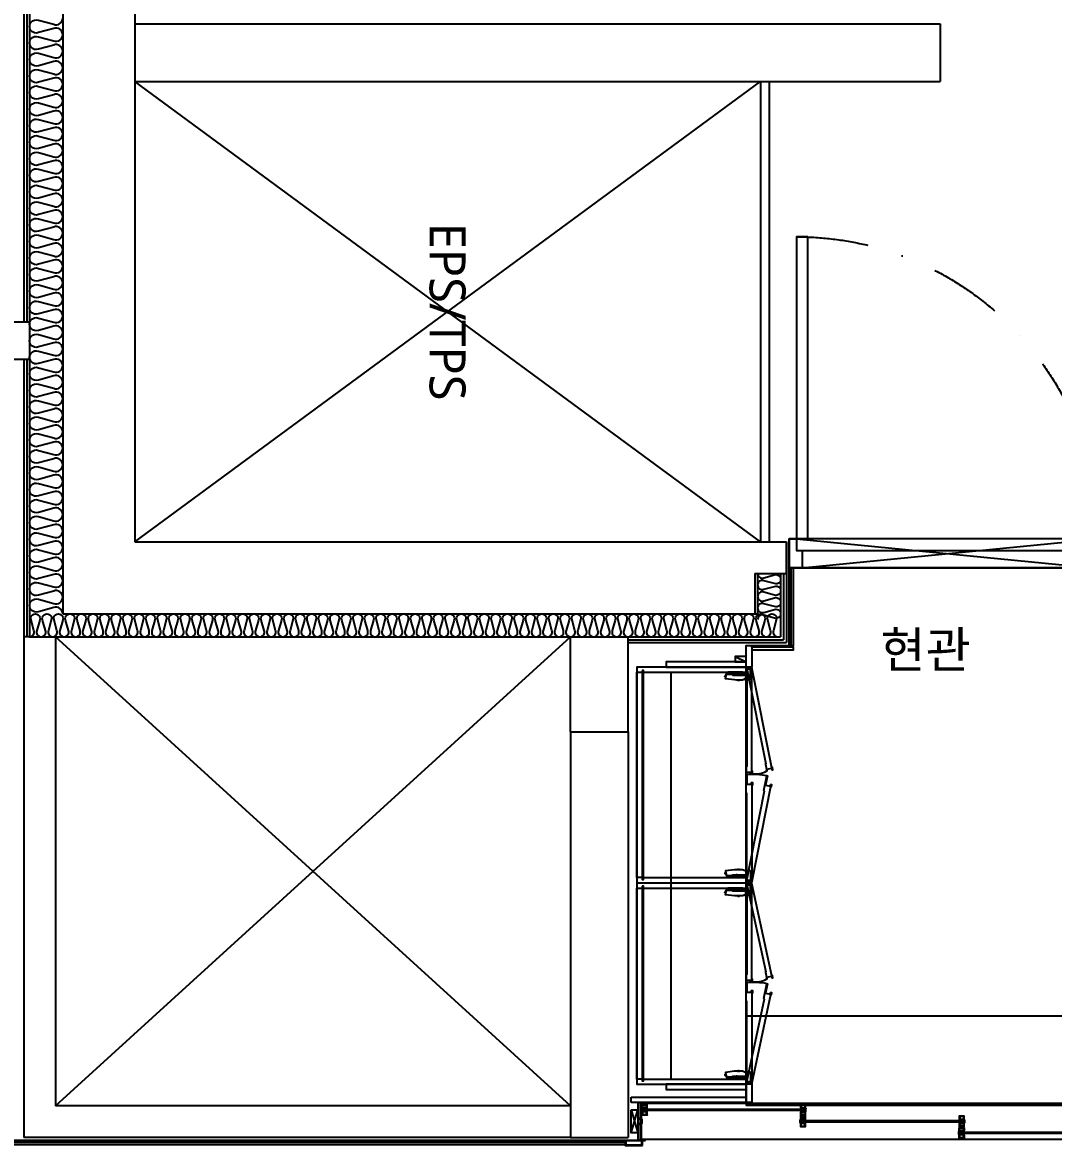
# Model space of a CAD drawing. Header units: millimetres. Extents: x -33000 to 294000, y 0 to 42408.
# Drawn here: x 224966 to 228550, y 16277 to 20180 of the extents above; entities that cross this region are included whole.
import ezdxf
from ezdxf.enums import TextEntityAlignment as Align

# ---------------------------------------------------------------- set-up
doc = ezdxf.new("R2010")
doc.units = ezdxf.units.MM
doc.header["$LTSCALE"] = 50
doc.linetypes.add('DASHDOTX2', pattern=[2, 1, -0.5, 0, -0.5])
doc.layers.add('arch', color=8, linetype='Continuous')
doc.layers.add('실명', color=9, linetype='Continuous')
doc.styles.add('FORTELINE', font='malgun.ttf')
doc.styles.add('XR-Unit-Plan$0$맑은 고딕', font='malgun.ttf')

# ---------------------------------------------------------------- blocks, each defined once
blk = doc.blocks.new('*U277')
for points in [[(-196.1, 0), (-196.1, -6), (2628.9, -6), (2628.9, 0)], [(2628.9, -6), (2628.9, -15), (-196.1, -15), (-196.1, -6)]]:
    blk.add_lwpolyline(points, close=True)
blk = doc.blocks.new('현관 1100')
at = {"linetype": 'Continuous', "ltscale": 4}
for points in [[(-65, 1050), (-25, 1050), (-25, 0), (-65, 0)], [(0, -100), (-1100, -100), (-1100, 0), (0, 0)], [(-1075, -40), (-1075, 0), (-25, 0), (-25, -40)]]:
    blk.add_lwpolyline(points, close=True, dxfattribs=at)
for points in [[(-1100, -100), (-1100, 0), (-1075, 0), (-1075, -40), (-1055, -40), (-1055, -100), (-1100, -100)], [(0, -100), (0, 0), (-25, 0), (-25, -40), (-45, -40), (-45, -100), (0, -100)]]:
    blk.add_lwpolyline(points, dxfattribs=at)
blk.add_lwpolyline([(-1075, 0), (-25, 0), (-1055, -100), (-45, -100)], close=True)
at = {"linetype": 'DASHDOTX2', "ltscale": 5}
blk.add_arc((-25, 0), 1050, 90, 180, dxfattribs=at)
blk = doc.blocks.new('sensys hinge')
at = {"linetype": 'Continuous', "ltscale": 50}
for p, q in [((16.5, 64.9), (13, 64.9)), ((18.4, 14), (20.1, 14)), ((37.8, 32), (37.8, 29.1)), ((37.8, 27.8), (37.8, 25))]:
    blk.add_line(p, q, dxfattribs=at)
for points in [[(13, 46.5), (15.3, 42.9), (15.3, 13), (10, 13), (10, 65.4), (13, 65.4), (13, 46.5)], [(37.3, 29.1), (38.8, 29.1), (38.8, 31.2), (38, 32), (37.2, 32)], [(37.4, 25), (38, 25), (38.8, 25.8), (38.8, 27.8), (37.3, 27.8)]]:
    blk.add_lwpolyline(points, dxfattribs=at)
for points in [[(26.7, 72.5, 0.207364), (25.4, 75.4), (24.1, 75.4), (24.1, 74.7, -0.333222), (23.1, 73.2), (18.1, 71.8, 0.039495), (18, 71.7, 0.153488), (14.8, 68.7, 0.145766), (14.4, 66.7, 0.085352), (14.5, 66.4, 0.279812), (16.5, 65.2)], [(15.3, 13), (18.4, 13), (18.4, 24.2), (18.7, 24.4), (18.7, 33.2), (19.9, 33.2), (19.9, 36.7), (18.2, 36.7), (18.2, 41.1), (18.8, 41.1), (18.8, 44.5), (16.5, 48.1), (16.5, 67.3, -0.297909), (17.4, 68.5)], [(33.2, 3.3), (33.2, 5.7), (37.5, 14.9, 0.008898), (36.9, 41.9), (33.4, 74), (17.4, 70.4), (17.4, 53.1), (20.1, 48.1), (20.1, 10.2, -0.333333), (18.1, 8.7, 0.333333), (16.1, 7.2), (16.1, 3.8, 0.414214), (17.2, 2.7)], [(35, 0), (35, -11.6, -0.414214), (33.8, -12.8), (1.2, -12.8, -0.414214), (0, -11.6), (0, 0), (35, 0)]]:
    blk.add_lwpolyline(points, format="xyb", dxfattribs=at)
blk.add_lwpolyline([(17.2, 0), (40, 0), (40, 2.7, 0.414214), (39.4, 3.3), (17.8, 3.3, 0.414214), (17.2, 2.7)], format="xyb", close=True, dxfattribs=at)
for radius in [1.4, 0.9]:
    blk.add_circle((18.8, 5.9), radius, dxfattribs=at)
blk.add_arc((14.8, 68.7), 6.63e-14, 211.5419, 270, dxfattribs=at)

msp = doc.modelspace()

# ---------------------------------------------------------------- linework, layer by layer
at = {"layer": 'arch', "ltscale": 25}
for p, q in [((225356.2, 23474.6), (225356.2, 18374.6)), ((225106.2, 23254.6), (225106.2, 18124.6)), ((224991.2, 23139.6), (224991.2, 18044.6)), ((224971.2, 20769.6), (224971.2, 19139.6)), ((224981.2, 20769.6), (224981.2, 19139.6)), ((222581.2, 19139.6), (224991.2, 19139.6)), ((222581.2, 19009.6), (224991.2, 19009.6)), ((224971.2, 19009.6), (224971.2, 16304.6)), ((224981.2, 19009.6), (224981.2, 18044.6)), ((225356.2, 18374.6), (227621.2, 18374.6)), ((227521.2, 18264.6), (227621.2, 18264.6)), ((225106.2, 18124.6), (227521.2, 18124.6)), ((224991.2, 18044.6), (224971.2, 18044.6)), ((224991.2, 18044.6), (227601.2, 18044.6)), ((225081.2, 16414.6), (226871.2, 18044.6)), ((226871.2, 16414.6), (225081.2, 18044.6)), ((225081.2, 18044.6), (225081.2, 16414.6)), ((226871.2, 17714.6), (226871.2, 18044.6)), ((227071.2, 17714.6), (227071.2, 18044.6)), ((227071.2, 18034.6), (227611.2, 18034.6)), ((227071.2, 18024.6), (227621.2, 18024.6)), ((227481.2, 17939.6), (227101.2, 17939.6)), ((227101.2, 17939.6), (227101.2, 17921.6)), ((227101.2, 17921.6), (227119.7, 17921.6)), ((227101.2, 17207.6), (227101.2, 17921.6)), ((227124.2, 17921.6), (227481.2, 17921.6)), ((227221.2, 16507.6), (227221.2, 17921.6)), ((226871.2, 17714.6), (226871.2, 16304.6)), ((226871.2, 17714.6), (227071.2, 17714.6)), ((227071.2, 17714.6), (227071.2, 16304.6)), ((227119.7, 17207.6), (227101.2, 17207.6)), ((227101.2, 17207.6), (227101.2, 17171.6)), ((227101.2, 17207.6), (227101.2, 17171.6)), ((227101.2, 17189.6), (227481.2, 17189.6)), ((227124.2, 17207.6), (227481.2, 17207.6)), ((227101.2, 16507.6), (227101.2, 17171.6)), ((227101.2, 17171.6), (227119.7, 17171.6)), ((227124.2, 17171.6), (227481.2, 17171.6)), ((227119.7, 16507.6), (227101.2, 16507.6)), ((227101.2, 16507.6), (227101.2, 16489.6)), ((227101.2, 16489.6), (227481.2, 16489.6)), ((227124.2, 16507.6), (227481.2, 16507.6)), ((227081.2, 16426.6), (227081.2, 16444.6)), ((227081.2, 16444.6), (227481.2, 16444.6)), ((227481.2, 16426.6), (227481.2, 16446.6)), ((226871.2, 16414.6), (225081.2, 16414.6)), ((227481.2, 16426.6), (227081.2, 16426.6)), ((227081.2, 16320.6), (227105.2, 16400.6)), ((227081.2, 16400.6), (227105.2, 16320.6)), ((227501.2, 16426.6), (227481.2, 16426.6)), ((226871.2, 16304.6), (224971.2, 16304.6)), ((226871.2, 16304.6), (227071.2, 16304.6))]:
    msp.add_line(p, q, dxfattribs=at)
at = {"layer": 'arch'}
for p, q in [((225356.2, 20174.6), (228156.2, 20174.6)), ((228156.2, 20174.6), (228156.2, 19974.6)), ((225356.2, 19974.6), (228156.2, 19974.6)), ((227531.2, 18374.6), (225356.2, 19974.6)), ((225356.2, 18374.6), (227531.2, 19974.6)), ((227621.2, 18264.6), (227621.2, 18374.6)), ((227511.2, 18264.6), (227621.2, 18264.6)), ((225106.2, 18124.6), (227511.2, 18124.6))]:
    msp.add_line(p, q, dxfattribs=at)
at = {"layer": 'arch', "linetype": 'Continuous'}
for p, q in [((227531.2, 19974.6), (227531.2, 18374.6)), ((227561.2, 19974.6), (227561.2, 18374.6))]:
    msp.add_line(p, q, dxfattribs=at)
at = {"layer": 'arch', "ltscale": 25}
for points in [[(225106.2, 18124.6, 0.524856), (225075, 18146.1), (225022.4, 18131.8, -1.449198), (225022.4, 18174.9), (225075, 18160.6, 0.524856), (225106.2, 18182.1, 0.524856), (225075, 18203.6), (225022.4, 18189.3, -1.449198), (225022.4, 18232.4), (225075, 18218.1, 0.524856), (225106.2, 18239.6, 0.524856), (225075, 18261.1), (225022.4, 18246.8, -1.449198), (225022.4, 18289.9), (225075, 18275.6, 0.524856), (225106.2, 18297.1, 0.524856), (225075, 18318.6), (225022.4, 18304.3, -1.449198), (225022.4, 18347.4), (225075, 18333.1, 0.524856), (225106.2, 18354.6, 0.524856), (225075, 18376.1), (225022.4, 18361.8, -1.449198), (225022.4, 18404.9), (225075, 18390.6, 0.524856), (225106.2, 18412.1, 0.524856), (225075, 18433.6), (225022.4, 18419.3, -1.449198), (225022.4, 18462.4), (225075, 18448.1, 0.524856), (225106.2, 18469.6, 0.524856), (225075, 18491.1), (225022.4, 18476.8, -1.449198), (225022.4, 18519.9), (225075, 18505.6, 0.524856), (225106.2, 18527.1, 0.524856), (225075, 18548.6), (225022.4, 18534.3, -1.449198), (225022.4, 18577.4), (225075, 18563.1, 0.524856), (225106.2, 18584.6, 0.524856), (225075, 18606.1), (225022.4, 18591.8, -1.449198), (225022.4, 18634.9), (225075, 18620.6, 0.524856), (225106.2, 18642.1, 0.524856), (225075, 18663.6), (225022.4, 18649.3, -1.449198), (225022.4, 18692.4), (225075, 18678.1, 0.524856), (225106.2, 18699.6, 0.524856), (225075, 18721.1), (225022.4, 18706.8, -1.449198), (225022.4, 18749.9), (225075, 18735.6, 0.524856), (225106.2, 18757.1, 0.524856), (225075, 18778.6), (225022.4, 18764.3, -1.449198), (225022.4, 18807.4), (225075, 18793.1, 0.524856), (225106.2, 18814.6, 0.524856), (225075, 18836.1), (225022.4, 18821.8, -1.449198), (225022.4, 18864.9), (225075, 18850.6, 0.524856), (225106.2, 18872.1, 0.524856), (225075, 18893.6), (225022.4, 18879.3, -1.449198), (225022.4, 18922.4), (225075, 18908.1, 0.524856), (225106.2, 18929.6, 0.524856), (225075, 18951.1), (225022.4, 18936.8, -1.449198), (225022.4, 18979.9), (225075, 18965.6, 0.524856), (225106.2, 18987.1, 0.524856), (225075, 19008.6), (225022.4, 18994.3, -1.449198), (225022.4, 19037.4), (225075, 19023.1, 0.524856), (225106.2, 19044.6, 0.524856), (225075, 19066.1), (225022.4, 19051.8, -1.449198), (225022.4, 19094.9), (225075, 19080.6, 0.524856), (225106.2, 19102.1, 0.524856), (225075, 19123.6), (225022.4, 19109.3, -1.449198), (225022.4, 19152.4), (225075, 19138.1, 0.524856), (225106.2, 19159.6, 0.524856), (225075, 19181.1), (225022.4, 19166.8, -1.449198), (225022.4, 19209.9), (225075, 19195.6, 0.524856), (225106.2, 19217.1, 0.524856), (225075, 19238.6), (225022.4, 19224.3, -1.449198), (225022.4, 19267.4), (225075, 19253.1, 0.524856), (225106.2, 19274.6, 0.524856), (225075, 19296.1), (225022.4, 19281.8, -1.449198), (225022.4, 19324.9), (225075, 19310.6, 0.524856), (225106.2, 19332.1, 0.524856), (225075, 19353.6), (225022.4, 19339.3, -1.449198), (225022.4, 19382.4), (225075, 19368.1, 0.524856), (225106.2, 19389.6, 0.524856), (225075, 19411.1), (225022.4, 19396.8, -1.449198), (225022.4, 19439.9), (225075, 19425.6, 0.524856), (225106.2, 19447.1, 0.524856), (225075, 19468.6), (225022.4, 19454.3, -1.449198), (225022.4, 19497.4), (225075, 19483.1, 0.524856), (225106.2, 19504.6, 0.524856), (225075, 19526.1), (225022.4, 19511.8, -1.449198), (225022.4, 19554.9), (225075, 19540.6, 0.524856), (225106.2, 19562.1, 0.524856), (225075, 19583.6), (225022.4, 19569.3, -1.449198), (225022.4, 19612.4), (225075, 19598.1, 0.524856), (225106.2, 19619.6, 0.524856), (225075, 19641.1), (225022.4, 19626.8, -1.449198), (225022.4, 19669.9), (225075, 19655.6, 0.524856), (225106.2, 19677.1, 0.524856), (225075, 19698.6), (225022.4, 19684.3, -1.449198), (225022.4, 19727.4), (225075, 19713.1, 0.524856), (225106.2, 19734.6, 0.524856), (225075, 19756.1), (225022.4, 19741.8, -1.449198), (225022.4, 19784.9), (225075, 19770.6, 0.524856), (225106.2, 19792.1, 0.524856), (225075, 19813.6), (225022.4, 19799.3, -1.449198), (225022.4, 19842.4), (225075, 19828.1, 0.524856), (225106.2, 19849.6, 0.524856), (225075, 19871.1), (225022.4, 19856.8, -1.449198), (225022.4, 19899.9), (225075, 19885.6, 0.524856), (225106.2, 19907.1, 0.524856), (225075, 19928.6), (225022.4, 19914.3, -1.449198), (225022.4, 19957.4), (225075, 19943.1, 0.524856), (225106.2, 19964.6, 0.524856), (225075, 19986.1), (225022.4, 19971.8, -1.449198), (225022.4, 20014.9), (225075, 20000.6, 0.524856), (225106.2, 20022.1, 0.524856), (225075, 20043.6), (225022.4, 20029.3, -1.449198), (225022.4, 20072.4), (225075, 20058.1, 0.524856), (225106.2, 20079.6, 0.524856), (225075, 20101.1), (225022.4, 20086.8, -1.449198), (225022.4, 20129.9), (225075, 20115.6, 0.524856), (225106.2, 20137.1, 0.524856), (225075, 20158.6), (225022.4, 20144.3, -1.449198), (225022.4, 20187.4), (225075, 20173.1, 0.524856), (225106.2, 20194.6, 0.524856)], [(227521.2, 18264.6, 0.524856), (227542.9, 18249.6), (227579.5, 18259.6, -1.449198), (227579.5, 18229.6), (227542.9, 18239.6, 0.524856), (227521.2, 18224.6, 0.524856), (227542.9, 18209.6), (227579.5, 18219.6, -1.449198), (227579.5, 18189.6), (227542.9, 18199.6, 0.524856), (227521.2, 18184.6, 0.524856), (227542.9, 18169.6), (227579.5, 18179.6, -1.449198), (227579.5, 18149.6), (227542.9, 18159.6, 0.524856), (227521.2, 18144.6, 0.524856), (227542.9, 18129.6), (227579.5, 18139.6, -1.449198), (227579.5, 18109.6), (227542.9, 18119.6, 0.524856), (227521.2, 18104.6)], [(224991.2, 18044.6, 0.524856), (225006.2, 18066.3), (224996.2, 18102.9, -1.449198), (225026.2, 18102.9), (225016.2, 18066.3, 0.524856), (225031.2, 18044.6, 0.524856), (225046.2, 18066.3), (225036.2, 18102.9, -1.449198), (225066.2, 18102.9), (225056.2, 18066.3, 0.524856), (225071.2, 18044.6, 0.524856), (225086.2, 18066.3), (225076.2, 18102.9, -1.449198), (225106.2, 18102.9), (225096.2, 18066.3, 0.524856), (225111.2, 18044.6, 0.524856), (225126.2, 18066.3), (225116.2, 18102.9, -1.449198), (225146.2, 18102.9), (225136.2, 18066.3, 0.524856), (225151.2, 18044.6, 0.524856), (225166.2, 18066.3), (225156.2, 18102.9, -1.449198), (225186.2, 18102.9), (225176.2, 18066.3, 0.524856), (225191.2, 18044.6, 0.524856), (225206.2, 18066.3), (225196.2, 18102.9, -1.449198), (225226.2, 18102.9), (225216.2, 18066.3, 0.524856), (225231.2, 18044.6, 0.524856), (225246.2, 18066.3), (225236.2, 18102.9, -1.449198), (225266.2, 18102.9), (225256.2, 18066.3, 0.524856), (225271.2, 18044.6, 0.524856), (225286.2, 18066.3), (225276.2, 18102.9, -1.449198), (225306.2, 18102.9), (225296.2, 18066.3, 0.524856), (225311.2, 18044.6, 0.524856), (225326.2, 18066.3), (225316.2, 18102.9, -1.449198), (225346.2, 18102.9), (225336.2, 18066.3, 0.524856), (225351.2, 18044.6, 0.524856), (225366.2, 18066.3), (225356.2, 18102.9, -1.449198), (225386.2, 18102.9), (225376.2, 18066.3, 0.524856), (225391.2, 18044.6, 0.524856), (225406.2, 18066.3), (225396.2, 18102.9, -1.449198), (225426.2, 18102.9), (225416.2, 18066.3, 0.524856), (225431.2, 18044.6, 0.524856), (225446.2, 18066.3), (225436.2, 18102.9, -1.449198), (225466.2, 18102.9), (225456.2, 18066.3, 0.524856), (225471.2, 18044.6, 0.524856), (225486.2, 18066.3), (225476.2, 18102.9, -1.449198), (225506.2, 18102.9), (225496.2, 18066.3, 0.524856), (225511.2, 18044.6, 0.524856), (225526.2, 18066.3), (225516.2, 18102.9, -1.449198), (225546.2, 18102.9), (225536.2, 18066.3, 0.524856), (225551.2, 18044.6, 0.524856), (225566.2, 18066.3), (225556.2, 18102.9, -1.449198), (225586.2, 18102.9), (225576.2, 18066.3, 0.524856), (225591.2, 18044.6, 0.524856), (225606.2, 18066.3), (225596.2, 18102.9, -1.449198), (225626.2, 18102.9), (225616.2, 18066.3, 0.524856), (225631.2, 18044.6, 0.524856), (225646.2, 18066.3), (225636.2, 18102.9, -1.449198), (225666.2, 18102.9), (225656.2, 18066.3, 0.524856), (225671.2, 18044.6, 0.524856), (225686.2, 18066.3), (225676.2, 18102.9, -1.449198), (225706.2, 18102.9), (225696.2, 18066.3, 0.524856), (225711.2, 18044.6, 0.524856), (225726.2, 18066.3), (225716.2, 18102.9, -1.449198), (225746.2, 18102.9), (225736.2, 18066.3, 0.524856), (225751.2, 18044.6, 0.524856), (225766.2, 18066.3), (225756.2, 18102.9, -1.449198), (225786.2, 18102.9), (225776.2, 18066.3, 0.524856), (225791.2, 18044.6, 0.524856), (225806.2, 18066.3), (225796.2, 18102.9, -1.449198), (225826.2, 18102.9), (225816.2, 18066.3, 0.524856), (225831.2, 18044.6, 0.524856), (225846.2, 18066.3), (225836.2, 18102.9, -1.449198), (225866.2, 18102.9), (225856.2, 18066.3, 0.524856), (225871.2, 18044.6, 0.524856), (225886.2, 18066.3), (225876.2, 18102.9, -1.449198), (225906.2, 18102.9), (225896.2, 18066.3, 0.524856), (225911.2, 18044.6, 0.524856), (225926.2, 18066.3), (225916.2, 18102.9, -1.449198), (225946.2, 18102.9), (225936.2, 18066.3, 0.524856), (225951.2, 18044.6, 0.524856), (225966.2, 18066.3), (225956.2, 18102.9, -1.449198), (225986.2, 18102.9), (225976.2, 18066.3, 0.524856), (225991.2, 18044.6, 0.524856), (226006.2, 18066.3), (225996.2, 18102.9, -1.449198), (226026.2, 18102.9), (226016.2, 18066.3, 0.524856), (226031.2, 18044.6, 0.524856), (226046.2, 18066.3), (226036.2, 18102.9, -1.449198), (226066.2, 18102.9), (226056.2, 18066.3, 0.524856), (226071.2, 18044.6, 0.524856), (226086.2, 18066.3), (226076.2, 18102.9, -1.449198), (226106.2, 18102.9), (226096.2, 18066.3, 0.524856), (226111.2, 18044.6, 0.524856), (226126.2, 18066.3), (226116.2, 18102.9, -1.449198), (226146.2, 18102.9), (226136.2, 18066.3, 0.524856), (226151.2, 18044.6, 0.524856), (226166.2, 18066.3), (226156.2, 18102.9, -1.449198), (226186.2, 18102.9), (226176.2, 18066.3, 0.524856), (226191.2, 18044.6, 0.524856), (226206.2, 18066.3), (226196.2, 18102.9, -1.449198), (226226.2, 18102.9), (226216.2, 18066.3, 0.524856), (226231.2, 18044.6, 0.524856), (226246.2, 18066.3), (226236.2, 18102.9, -1.449198), (226266.2, 18102.9), (226256.2, 18066.3, 0.524856), (226271.2, 18044.6, 0.524856), (226286.2, 18066.3), (226276.2, 18102.9, -1.449198), (226306.2, 18102.9), (226296.2, 18066.3, 0.524856), (226311.2, 18044.6, 0.524856), (226326.2, 18066.3), (226316.2, 18102.9, -1.449198), (226346.2, 18102.9), (226336.2, 18066.3, 0.524856), (226351.2, 18044.6, 0.524856), (226366.2, 18066.3), (226356.2, 18102.9, -1.449198), (226386.2, 18102.9), (226376.2, 18066.3, 0.524856), (226391.2, 18044.6, 0.524856), (226406.2, 18066.3), (226396.2, 18102.9, -1.449198), (226426.2, 18102.9), (226416.2, 18066.3, 0.524856), (226431.2, 18044.6, 0.524856), (226446.2, 18066.3), (226436.2, 18102.9, -1.449198), (226466.2, 18102.9), (226456.2, 18066.3, 0.524856), (226471.2, 18044.6, 0.524856), (226486.2, 18066.3), (226476.2, 18102.9, -1.449198), (226506.2, 18102.9), (226496.2, 18066.3, 0.524856), (226511.2, 18044.6, 0.524856), (226526.2, 18066.3), (226516.2, 18102.9, -1.449198), (226546.2, 18102.9), (226536.2, 18066.3, 0.524856), (226551.2, 18044.6, 0.524856), (226566.2, 18066.3), (226556.2, 18102.9, -1.449198), (226586.2, 18102.9), (226576.2, 18066.3, 0.524856), (226591.2, 18044.6, 0.524856), (226606.2, 18066.3), (226596.2, 18102.9, -1.449198), (226626.2, 18102.9), (226616.2, 18066.3, 0.524856), (226631.2, 18044.6, 0.524856), (226646.2, 18066.3), (226636.2, 18102.9, -1.449198), (226666.2, 18102.9), (226656.2, 18066.3, 0.524856), (226671.2, 18044.6, 0.524856), (226686.2, 18066.3), (226676.2, 18102.9, -1.449198), (226706.2, 18102.9), (226696.2, 18066.3, 0.524856), (226711.2, 18044.6, 0.524856), (226726.2, 18066.3), (226716.2, 18102.9, -1.449198), (226746.2, 18102.9), (226736.2, 18066.3, 0.524856), (226751.2, 18044.6, 0.524856), (226766.2, 18066.3), (226756.2, 18102.9, -1.449198), (226786.2, 18102.9), (226776.2, 18066.3, 0.524856), (226791.2, 18044.6, 0.524856), (226806.2, 18066.3), (226796.2, 18102.9, -1.449198), (226826.2, 18102.9), (226816.2, 18066.3, 0.524856), (226831.2, 18044.6, 0.524856), (226846.2, 18066.3), (226836.2, 18102.9, -1.449198), (226866.2, 18102.9), (226856.2, 18066.3, 0.524856), (226871.2, 18044.6, 0.524856), (226886.2, 18066.3), (226876.2, 18102.9, -1.449198), (226906.2, 18102.9), (226896.2, 18066.3, 0.524856), (226911.2, 18044.6, 0.524856), (226926.2, 18066.3), (226916.2, 18102.9, -1.449198), (226946.2, 18102.9), (226936.2, 18066.3, 0.524856), (226951.2, 18044.6, 0.524856), (226966.2, 18066.3), (226956.2, 18102.9, -1.449198), (226986.2, 18102.9), (226976.2, 18066.3, 0.524856), (226991.2, 18044.6, 0.524856), (227006.2, 18066.3), (226996.2, 18102.9, -1.449198), (227026.2, 18102.9), (227016.2, 18066.3, 0.524856), (227031.2, 18044.6, 0.524856), (227046.2, 18066.3), (227036.2, 18102.9, -1.449198), (227066.2, 18102.9), (227056.2, 18066.3, 0.524856), (227071.2, 18044.6, 0.524856), (227086.2, 18066.3), (227076.2, 18102.9, -1.449198), (227106.2, 18102.9), (227096.2, 18066.3, 0.524856), (227111.2, 18044.6, 0.524856), (227126.2, 18066.3), (227116.2, 18102.9, -1.449198), (227146.2, 18102.9), (227136.2, 18066.3, 0.524856), (227151.2, 18044.6, 0.524856), (227166.2, 18066.3), (227156.2, 18102.9, -1.449198), (227186.2, 18102.9), (227176.2, 18066.3, 0.524856), (227191.2, 18044.6, 0.524856), (227206.2, 18066.3), (227196.2, 18102.9, -1.449198), (227226.2, 18102.9), (227216.2, 18066.3, 0.524856), (227231.2, 18044.6, 0.524856), (227246.2, 18066.3), (227236.2, 18102.9, -1.449198), (227266.2, 18102.9), (227256.2, 18066.3, 0.524856), (227271.2, 18044.6, 0.524856), (227286.2, 18066.3), (227276.2, 18102.9, -1.449198), (227306.2, 18102.9), (227296.2, 18066.3, 0.524856), (227311.2, 18044.6, 0.524856), (227326.2, 18066.3), (227316.2, 18102.9, -1.449198), (227346.2, 18102.9), (227336.2, 18066.3, 0.524856), (227351.2, 18044.6, 0.524856), (227366.2, 18066.3), (227356.2, 18102.9, -1.449198), (227386.2, 18102.9), (227376.2, 18066.3, 0.524856), (227391.2, 18044.6, 0.524856), (227406.2, 18066.3), (227396.2, 18102.9, -1.449198), (227426.2, 18102.9), (227416.2, 18066.3, 0.524856), (227431.2, 18044.6, 0.524856), (227446.2, 18066.3), (227436.2, 18102.9, -1.449198), (227466.2, 18102.9), (227456.2, 18066.3, 0.524856), (227471.2, 18044.6, 0.524856), (227486.2, 18066.3), (227476.2, 18102.9, -1.449198), (227506.2, 18102.9), (227496.2, 18066.3, 0.524856), (227511.2, 18044.6, 0.524856), (227526.2, 18066.3), (227516.2, 18102.9, -1.449198), (227546.2, 18102.9), (227536.2, 18066.3, 0.524856), (227551.2, 18044.6, 0.524856), (227566.2, 18066.3), (227556.2, 18102.9, -1.449198), (227586.2, 18102.9), (227576.2, 18066.3, 0.524856), (227591.2, 18044.6)]]:
    msp.add_lwpolyline(points, format="xyb", dxfattribs=at)
for points in [[(227621.2, 18374.6), (227621.2, 18264.6)], [(227521.2, 18264.6), (227521.2, 18124.6)], [(227601.2, 18264.6), (227601.2, 18044.6)], [(227611.2, 18264.6), (227611.2, 18034.6)], [(227621.2, 18264.6), (227621.2, 18024.6)], [(227481.2, 17939.6), (227481.2, 18014.6), (227501.2, 18014.6), (227501.2, 17939.6), (227481.2, 17939.6)]]:
    msp.add_lwpolyline(points, dxfattribs=at)
for points in [[(227631.2, 18284.6), (227637.2, 18284.6), (227637.2, 18008.6), (227631.2, 18008.6)], [(227637.2, 18014.6), (227646.2, 18014.6), (227646.2, 18284.6), (227637.2, 18284.6)], [(227631.2, 18014.6), (227631.2, 18008.6), (227501.2, 18008.6), (227501.2, 18014.6)], [(227501.2, 18008.6), (227501.2, 17999.6), (227646.2, 17999.6), (227646.2, 18008.6)], [(227481.2, 16726.6), (227481.2, 16416.6), (228881.2, 16416.6), (228881.2, 16726.6)], [(227081.2, 16400.6), (227105.2, 16400.6), (227105.2, 16320.6), (227081.2, 16320.6)], [(227106.8, 16371.2), (227116.6, 16371.2), (227116.6, 16425), (227106.8, 16425)], [(227118.2, 16423.6), (228844.2, 16423.6), (228844.2, 16297.6), (227118.2, 16297.6)], [(227121, 16407.8), (227121, 16417), (227134.5, 16417), (227134.5, 16407.8)], [(227121, 16393.4), (227121, 16384.2), (227134.5, 16384.2), (227134.5, 16393.4)], [(227135.9, 16398.1), (227135.9, 16396.1), (227128.1, 16396.1), (227128.1, 16405.1), (227135.9, 16405.1), (227135.9, 16403.1), (227129.6, 16403.1), (227129.6, 16398.1), (227135.9, 16398.1)], [(227677.8, 16398.1), (227129.6, 16398.1), (227129.6, 16403.1), (227677.8, 16403.1)], [(227671.5, 16403.1), (227671.5, 16405.1), (227679.3, 16405.1), (227679.3, 16396.1), (227671.5, 16396.1), (227671.5, 16398.1), (227677.8, 16398.1), (227677.8, 16403.1), (227671.5, 16403.1)], [(227686.4, 16407.8), (227686.4, 16417), (227672.9, 16417), (227672.9, 16407.8)], [(227686.4, 16393.4), (227686.4, 16384.2), (227672.9, 16384.2), (227672.9, 16393.4)], [(227672, 16374.4), (227672, 16367.8), (227685.5, 16367.8), (227685.5, 16377), (227681.1, 16377), (227681.1, 16374.4)], [(227686.9, 16358.1), (227686.9, 16356.1), (227679.1, 16356.1), (227679.1, 16365.1), (227686.9, 16365.1), (227686.9, 16363.1), (227680.6, 16363.1), (227680.6, 16358.1), (227686.9, 16358.1)], [(228228.8, 16358.1), (227680.6, 16358.1), (227680.6, 16363.1), (228228.8, 16363.1)], [(228222.5, 16363.1), (228222.5, 16365.1), (228230.3, 16365.1), (228230.3, 16356.1), (228222.5, 16356.1), (228222.5, 16358.1), (228228.8, 16358.1), (228228.8, 16363.1), (228222.5, 16363.1)], [(228237.4, 16367.8), (228237.4, 16377), (228223.9, 16377), (228223.9, 16367.8)], [(227116.6, 16350), (227106.8, 16350), (227106.8, 16296.2), (227116.6, 16296.2)], [(227672, 16353.4), (227672, 16344.2), (227685.5, 16344.2), (227685.5, 16353.4)], [(228223, 16327.8), (228223, 16337), (228236.5, 16337), (228236.5, 16327.8)], [(228237.4, 16346.8), (228237.4, 16353.4), (228223.9, 16353.4), (228223.9, 16344.2), (228228.3, 16344.2), (228228.3, 16346.8)], [(228237.9, 16318.1), (228237.9, 16316.1), (228230.1, 16316.1), (228230.1, 16325.1), (228237.9, 16325.1), (228237.9, 16323.1), (228231.6, 16323.1), (228231.6, 16318.1), (228237.9, 16318.1)], [(228830.8, 16318.1), (228231.6, 16318.1), (228231.6, 16323.1), (228830.8, 16323.1)], [(227121.2, 16276.6), (227121.2, 16294.6), (227061.2, 16294.6), (227061.2, 16276.6)], [(227119.2, 16278.6), (227119.2, 16292.6), (227063.2, 16292.6), (227063.2, 16278.6)], [(228223, 16313.4), (228223, 16304.2), (228236.5, 16304.2), (228236.5, 16313.4)]]:
    msp.add_lwpolyline(points, close=True, dxfattribs=at)
at = {"layer": 'arch'}
msp.add_lwpolyline([(227511.2, 18264.6), (227511.2, 18124.6)], dxfattribs=at)
at = {"layer": 'arch', "ltscale": 25, "elevation": 0}
for points in [[(227481.2, 17957.6), (227203.2, 17957.6), (227203.2, 17939.6), (227481.2, 17939.6)], [(227481.2, 17939.6), (227101.2, 17939.6), (227101.2, 17189.6), (227481.2, 17189.6)]]:
    msp.add_lwpolyline(points, close=True, dxfattribs=at)
for points in [[(227443.2, 17975.6), (227443.2, 17957.6), (227481.2, 17957.6), (227481.2, 17975.6), (227443.2, 17975.6), (227481.2, 17957.6)], [(227119.7, 17927.6), (227119.7, 17201.6), (227124.2, 17201.6), (227124.2, 17927.6), (227119.7, 17927.6)], [(227101.2, 17189.6), (227101.2, 16489.6), (227481.2, 16489.6), (227481.2, 17189.6)], [(227119.7, 17177.6), (227119.7, 16501.6), (227124.2, 16501.6), (227124.2, 17177.6), (227119.7, 17177.6)], [(227501.2, 16489.6), (227203.2, 16489.6), (227203.2, 16471.6), (227481.2, 16471.6), (227481.2, 16489.6)], [(227481.2, 16426.6), (227481.2, 16489.6)], [(227501.2, 16489.6), (227501.2, 16426.6)]]:
    msp.add_lwpolyline(points, dxfattribs=at)
for points in [[(227500.2, 17569, 0.414214), (227500.7, 17568.5), (227502.7, 17568.5, 0.414214), (227503.2, 17569), (227503.2, 17577, 1), (227502.2, 17577), (227502.2, 17576), (227501.2, 17576), (227501.2, 17937.6), (227483.2, 17937.6), (227483.2, 17594), (227482.7, 17594, 0.414214), (227481.7, 17593), (227481.7, 17569.5, 0.414214), (227482.2, 17569), (227483.2, 17569, 0.414214), (227483.7, 17569.5), (227483.7, 17574, -0.414214), (227484.2, 17574.5), (227500.2, 17574.5), (227500.2, 17569, 0.000016), (227500.2, 17569)], [(227571.1, 17582.4, 0.414214), (227571.6, 17582), (227573.6, 17582.4, 0.414214), (227574, 17583), (227572.4, 17590.9, 1), (227571.4, 17590.7), (227571.6, 17589.7), (227570.6, 17589.5), (227501.2, 17937.6), (227483.6, 17934), (227549.4, 17603.5), (227548.9, 17603.4, 0.414214), (227548.1, 17602.2), (227552.8, 17579.2, 0.414214), (227553.4, 17578.8), (227554.4, 17579, 0.414214), (227554.8, 17579.6), (227553.9, 17584, -0.414214), (227554.3, 17584.6), (227569.9, 17587.8), (227571.1, 17582.4, 0.000016), (227571.1, 17582.4)], [(227500.2, 16846.3, 0.414214), (227500.7, 16845.8), (227502.7, 16845.8, 0.414214), (227503.2, 16846.3), (227503.2, 16854.3, 1), (227502.2, 16854.3), (227502.2, 16853.3), (227501.2, 16853.3), (227501.2, 17187.6), (227483.2, 17187.6), (227483.2, 16871.3), (227482.7, 16871.3, 0.414214), (227481.7, 16870.3), (227481.7, 16846.8, 0.414214), (227482.2, 16846.3), (227483.2, 16846.3, 0.414214), (227483.7, 16846.8), (227483.7, 16851.3, -0.414214), (227484.2, 16851.8), (227500.2, 16851.8), (227500.2, 16846.3, 0.000016), (227500.2, 16846.3)], [(227571.1, 16859.7, 0.414214), (227571.6, 16859.3), (227573.6, 16859.7, 0.414214), (227574, 16860.3), (227572.4, 16868.1, 1), (227571.4, 16867.9), (227571.6, 16866.9), (227570.6, 16866.7), (227501.2, 17187.6), (227483.6, 17184), (227549.4, 16880.7), (227548.9, 16880.6, 0.414214), (227548.1, 16879.4), (227552.8, 16856.4, 0.414214), (227553.4, 16856), (227554.4, 16856.2, 0.414214), (227554.8, 16856.8), (227553.9, 16861.2, -0.414214), (227554.3, 16861.8), (227569.9, 16865), (227571.1, 16859.7, 0.000016), (227571.1, 16859.7)]]:
    msp.add_lwpolyline(points, format="xyb", dxfattribs=at)
for points in [[(227483.2, 17502), (227482.7, 17502, -0.414214), (227481.7, 17503), (227481.7, 17564.5, -0.414214), (227482.2, 17565), (227483.2, 17565, -0.414214), (227483.7, 17564.5), (227483.7, 17532.5, 0.414214), (227484.2, 17532), (227500.2, 17532), (227500.2, 17537.5, -0.414214), (227500.7, 17538), (227502.7, 17538, -0.414214), (227503.2, 17537.5), (227503.2, 17529, -1), (227502.2, 17529), (227502.2, 17530), (227501.2, 17530), (227501.2, 17191.6), (227483.2, 17191.6)], [(227544.7, 17509.5), (227544.2, 17509.6, -0.414214), (227543.4, 17510.8), (227553.5, 17561.3, -0.414214), (227554.1, 17561.7), (227555.1, 17561.5, -0.414214), (227555.5, 17560.9), (227549.2, 17529.5, 0.414214), (227549.6, 17528.9), (227565.3, 17525.8), (227566.3, 17531.2, -0.414214), (227566.9, 17531.6), (227568.9, 17531.2, -0.414214), (227569.3, 17530.6), (227567.6, 17522.3, -1), (227566.6, 17522.5), (227566.8, 17523.5), (227565.9, 17523.6), (227501.2, 17194.6), (227483.6, 17198.1)], [(227483.2, 16779.3), (227482.7, 16779.3, -0.414214), (227481.7, 16780.3), (227481.7, 16841.8, -0.414214), (227482.2, 16842.3), (227483.2, 16842.3, -0.414214), (227483.7, 16841.8), (227483.7, 16809.8, 0.414214), (227484.2, 16809.3), (227500.2, 16809.3), (227500.2, 16814.8, -0.414214), (227500.7, 16815.3), (227502.7, 16815.3, -0.414214), (227503.2, 16814.8), (227503.2, 16806.3, -1), (227502.2, 16806.3), (227502.2, 16807.3), (227501.2, 16807.3), (227501.2, 16491.6), (227483.2, 16491.6)], [(227544.7, 16786.7), (227544.2, 16786.8, -0.414214), (227543.4, 16788), (227553.5, 16838.5, -0.414214), (227554.1, 16838.9), (227555.1, 16838.7, -0.414214), (227555.5, 16838.1), (227549.2, 16806.8, 0.414214), (227549.6, 16806.2), (227565.3, 16803), (227566.3, 16808.4, -0.414214), (227566.9, 16808.8), (227568.9, 16808.4, -0.414214), (227569.3, 16807.8), (227567.6, 16799.5, -1), (227566.6, 16799.7), (227566.8, 16800.7), (227565.9, 16800.9), (227501.2, 16494.6), (227483.6, 16498.1)]]:
    msp.add_lwpolyline(points, format="xyb", close=True, dxfattribs=at)
at = {"layer": 'arch', "ltscale": 25}
for points in [[(227106.8, 16351.6), (227106.8, 16369.6), (227116, 16369.6), (227116, 16366.6), (227117.2, 16366.6), (227117.2, 16368.9, -0.414214), (227117.7, 16369.4, 0.414214), (227118.2, 16369.9), (227118.2, 16423.8), (227130.2, 16423.8), (227130.2, 16426.6), (227105.2, 16426.6), (227105.2, 16294.6), (227130.2, 16294.6), (227130.2, 16297.4), (227118.2, 16297.4), (227118.2, 16351.3, 0.414214), (227117.7, 16351.8, -0.414214), (227117.2, 16352.3), (227117.2, 16354.6), (227116, 16354.6), (227116, 16351.6)], [(227122.3, 16404.1), (227122.3, 16397.1), (227121.5, 16397.1), (227121.5, 16398, 0.414214), (227121.2, 16398.3), (227120.4, 16398.3, 0.414214), (227120.1, 16398), (227120.1, 16396.1, -0.414214), (227119.8, 16395.8, 0.414214), (227119.1, 16395.1, -0.414214), (227118.6, 16395.6), (227118.6, 16405.6, -0.414214), (227119.1, 16406.1, 0.414214), (227119.8, 16405.4, -0.414214), (227120.1, 16405.1), (227120.1, 16403.2, 0.414214), (227120.4, 16402.9), (227121.2, 16402.9, 0.414214), (227121.5, 16403.2), (227121.5, 16404.1)], [(227126.3, 16406.2), (227121.4, 16406.2), (227121.4, 16403.1), (227120.2, 16403.1), (227120.2, 16405.1, 0.414214), (227119.7, 16405.6, -0.414214), (227119.2, 16406.1), (227119.2, 16418.6), (227137.2, 16418.6), (227137.2, 16417.8), (227136.6, 16417.8), (227136.6, 16408.3), (227136.1, 16408.3), (227136.1, 16408.3), (227136.1, 16405.6), (227128.1, 16405.6), (227128.1, 16395.6), (227136.1, 16395.6), (227136.1, 16392.9), (227136.1, 16392.9), (227136.6, 16392.9), (227136.6, 16383.4), (227137.2, 16383.4), (227137.2, 16382.6), (227119.2, 16382.6), (227119.2, 16395.1, -0.414214), (227119.7, 16395.6, 0.414214), (227120.2, 16396.1), (227120.2, 16398.1), (227121.4, 16398.1), (227121.4, 16395), (227126.3, 16395)], [(227681.1, 16406.2), (227686, 16406.2), (227686, 16403.1), (227687.2, 16403.1), (227687.2, 16405.1, -0.414214), (227687.7, 16405.6, 0.414214), (227688.2, 16406.1), (227688.2, 16418.6), (227670.2, 16418.6), (227670.2, 16417.8), (227670.8, 16417.8), (227670.8, 16408.3), (227671.3, 16408.3), (227671.3, 16408.3), (227671.3, 16405.6), (227679.3, 16405.6), (227679.3, 16395.6), (227671.3, 16395.6), (227671.3, 16392.9), (227671.3, 16392.9), (227670.8, 16392.9), (227670.8, 16383.4), (227670.2, 16383.4), (227670.2, 16382.6), (227688.2, 16382.6), (227688.2, 16395.1, 0.414214), (227687.7, 16395.6, -0.414214), (227687.2, 16396.1), (227687.2, 16398.1), (227686, 16398.1), (227686, 16395), (227681.1, 16395)], [(227685.1, 16404.1), (227685.1, 16397.1), (227685.9, 16397.1), (227685.9, 16398, -0.414214), (227686.2, 16398.3), (227687, 16398.3, -0.414214), (227687.3, 16398), (227687.3, 16396.1, 0.414214), (227687.6, 16395.8, -0.414214), (227688.3, 16395.1, 0.414214), (227688.8, 16395.6), (227688.8, 16405.6, 0.414214), (227688.3, 16406.1, -0.414214), (227687.6, 16405.4, 0.414214), (227687.3, 16405.1), (227687.3, 16403.2, -0.414214), (227687, 16402.9), (227686.2, 16402.9, -0.414214), (227685.9, 16403.2), (227685.9, 16404.1)], [(227117, 16354.9), (227116.2, 16354.9, 0.414214), (227115.9, 16354.6), (227115.9, 16353.8, -0.668179), (227115.6, 16353.7), (227115, 16354.2, -0.198912), (227114.9, 16354.4), (227114.9, 16356.4, 0.118678), (227114.9, 16364.8), (227114.9, 16366.8, -0.198912), (227115, 16367), (227115.6, 16367.5, -0.668179), (227115.9, 16367.4), (227115.9, 16366.6, 0.414214), (227116.2, 16366.3), (227117, 16366.3, 0.414214), (227117.3, 16366.6), (227117.3, 16368.5, -0.668179), (227118, 16368.8), (227118.4, 16368.4, -0.198912), (227118.5, 16368.1), (227118.5, 16353.1, -0.198912), (227118.4, 16352.8), (227118, 16352.4, -0.668179), (227117.3, 16352.7), (227117.3, 16354.6, 0.414214)], [(227673.3, 16364.1), (227673.3, 16357.1), (227672.5, 16357.1), (227672.5, 16358, 0.414214), (227672.2, 16358.3), (227671.4, 16358.3, 0.414214), (227671.1, 16358), (227671.1, 16356.1, -0.414214), (227670.8, 16355.8, 0.414214), (227670.1, 16355.1, -0.414214), (227669.6, 16355.6), (227669.6, 16365.6, -0.414214), (227670.1, 16366.1, 0.414214), (227670.8, 16365.4, -0.414214), (227671.1, 16365.1), (227671.1, 16363.2, 0.414214), (227671.4, 16362.9), (227672.2, 16362.9, 0.414214), (227672.5, 16363.2), (227672.5, 16364.1)], [(227687.1, 16365.6), (227687.1, 16368.3), (227687.6, 16368.3), (227687.6, 16368.3), (227687.6, 16377.8), (227688.2, 16377.8), (227688.2, 16378.6), (227678.6, 16378.6), (227678.6, 16377.4), (227680.1, 16377.4), (227680.1, 16375.4), (227672, 16375.4), (227672, 16377.4), (227675.6, 16377.4), (227675.6, 16378.6), (227670.2, 16378.6), (227670.2, 16366.1, 0.414214), (227670.7, 16365.6, -0.414214), (227671.2, 16365.1), (227671.2, 16363.1), (227672.4, 16363.1), (227672.4, 16366.2), (227677.3, 16366.2), (227677.3, 16355), (227672.4, 16355), (227672.4, 16358.1), (227671.2, 16358.1), (227671.2, 16356.1, -0.414214), (227670.7, 16355.6, 0.414214), (227670.2, 16355.1), (227670.2, 16342.6), (227688.2, 16342.6), (227688.2, 16343.4), (227687.6, 16343.4), (227687.6, 16352.9), (227687.1, 16352.9), (227687.1, 16352.9), (227687.1, 16355.6), (227679.1, 16355.6), (227679.1, 16365.6)], [(227679.6, 16376.6), (227679.6, 16377, 0.414214), (227679.3, 16377.3), (227678.4, 16377.3), (227678.4, 16378.7), (227679.6, 16378.7), (227679.6, 16379.1, 1), (227674.6, 16379.1), (227674.6, 16378.7), (227675.8, 16378.7), (227675.8, 16377.3), (227674.9, 16377.3, 0.414214), (227674.6, 16377), (227674.6, 16376.6, 0.414214), (227674.9, 16376.3), (227679.3, 16376.3, 0.414214)], [(228222.3, 16355.6), (228222.3, 16352.9), (228221.8, 16352.9), (228221.8, 16352.9), (228221.8, 16343.4), (228221.2, 16343.4), (228221.2, 16342.6), (228230.8, 16342.6), (228230.8, 16343.8), (228229.3, 16343.8), (228229.3, 16345.8), (228237.4, 16345.8), (228237.4, 16343.8), (228233.8, 16343.8), (228233.8, 16342.6), (228239.2, 16342.6), (228239.2, 16355.1, 0.414214), (228238.7, 16355.6, -0.414214), (228238.2, 16356.1), (228238.2, 16358.1), (228237, 16358.1), (228237, 16355), (228232.1, 16355), (228232.1, 16366.2), (228237, 16366.2), (228237, 16363.1), (228238.2, 16363.1), (228238.2, 16365.1, -0.414214), (228238.7, 16365.6, 0.414214), (228239.2, 16366.1), (228239.2, 16378.6), (228221.2, 16378.6), (228221.2, 16377.8), (228221.8, 16377.8), (228221.8, 16368.3), (228222.3, 16368.3), (228222.3, 16368.3), (228222.3, 16365.6), (228230.3, 16365.6), (228230.3, 16355.6)], [(228236.1, 16357.1), (228236.1, 16364.1), (228236.9, 16364.1), (228236.9, 16363.2, 0.414214), (228237.2, 16362.9), (228238, 16362.9, 0.414214), (228238.3, 16363.2), (228238.3, 16365.1, -0.414214), (228238.6, 16365.4, 0.414214), (228239.3, 16366.1, -0.414214), (228239.8, 16365.6), (228239.8, 16355.6, -0.414214), (228239.3, 16355.1, 0.414214), (228238.6, 16355.8, -0.414214), (228238.3, 16356.1), (228238.3, 16358, 0.414214), (228238, 16358.3), (228237.2, 16358.3, 0.414214), (228236.9, 16358), (228236.9, 16357.1)], [(228224.3, 16324.1), (228224.3, 16317.1), (228223.5, 16317.1), (228223.5, 16318, 0.414214), (228223.2, 16318.3), (228222.4, 16318.3, 0.414214), (228222.1, 16318), (228222.1, 16316.1, -0.414214), (228221.8, 16315.8, 0.414214), (228221.1, 16315.1, -0.414214), (228220.6, 16315.6), (228220.6, 16325.6, -0.414214), (228221.1, 16326.1, 0.414214), (228221.8, 16325.4, -0.414214), (228222.1, 16325.1), (228222.1, 16323.2, 0.414214), (228222.4, 16322.9), (228223.2, 16322.9, 0.414214), (228223.5, 16323.2), (228223.5, 16324.1)], [(228228.3, 16326.2), (228223.4, 16326.2), (228223.4, 16323.1), (228222.2, 16323.1), (228222.2, 16325.1, 0.414214), (228221.7, 16325.6, -0.414214), (228221.2, 16326.1), (228221.2, 16338.6), (228239.2, 16338.6), (228239.2, 16337.8), (228238.6, 16337.8), (228238.6, 16328.3), (228238.1, 16328.3), (228238.1, 16328.3), (228238.1, 16325.6), (228230.1, 16325.6), (228230.1, 16315.6), (228238.1, 16315.6), (228238.1, 16312.9), (228238.1, 16312.9), (228238.6, 16312.9), (228238.6, 16303.4), (228239.2, 16303.4), (228239.2, 16302.6), (228221.2, 16302.6), (228221.2, 16315.1, -0.414214), (228221.7, 16315.6, 0.414214), (228222.2, 16316.1), (228222.2, 16318.1), (228223.4, 16318.1), (228223.4, 16315), (228228.3, 16315)], [(228229.8, 16344.6), (228229.8, 16344.2, 0.414214), (228230.1, 16343.9), (228231, 16343.9), (228231, 16342.5), (228229.8, 16342.5), (228229.8, 16342.1, 1), (228234.8, 16342.1), (228234.8, 16342.5), (228233.6, 16342.5), (228233.6, 16343.9), (228234.5, 16343.9, 0.414214), (228234.8, 16344.2), (228234.8, 16344.6, 0.414214), (228234.5, 16344.9), (228230.1, 16344.9, 0.414214)]]:
    msp.add_lwpolyline(points, format="xyb", close=True, dxfattribs=at)
for centre, radius, start, end in [((227505.9, 17293.1), 272.9, 79.8247, 94.7623), ((227514.8, 17638.7), 70.9, 260.4457, 302.5834), ((227505.9, 16570.3), 272.9, 79.8247, 94.7623), ((227514.8, 16915.9), 70.9, 260.4457, 302.5834)]:
    msp.add_arc(centre, radius, start, end, dxfattribs=at)

# ---------------------------------------------------------------- block references
at = {"layer": 'arch', "ltscale": 25, "xscale": -1}
msp.add_blockref('현관 1100', (227631.2, 18384.6), dxfattribs=at)
for p, rotation in [((227483.2, 17931.6), 90.00000000000007), ((227483.2, 17931.6), 90), ((227483.2, 17181.6), 90.00000000000007)]:
    msp.add_blockref('sensys hinge', p, dxfattribs=dict(at, rotation=rotation))
at = {"layer": 'arch', "ltscale": 25}
for p, rotation in [((227483.2, 17197.6), 89.99999999999991), ((227483.2, 16497.6), 90.00000000000001)]:
    msp.add_blockref('sensys hinge', p, dxfattribs=dict(at, rotation=rotation))
msp.add_blockref('*U277', (224432.3, 16294.6), dxfattribs=at)

# ---------------------------------------------------------------- texts
at = {"layer": '실명', "style": 'XR-Unit-Plan$0$맑은 고딕'}
msp.add_text('EPS/TPS', height=125, rotation=270, dxfattribs=at).set_placement((226443.7, 19174.6), align=Align.MIDDLE_CENTER)
at = {"layer": '실명', "ltscale": 25, "style": 'FORTELINE'}
msp.add_text('현관', height=125, dxfattribs=at).set_placement((228105, 17999.6), align=Align.MIDDLE_CENTER)

doc.saveas('drawing.dxf')
